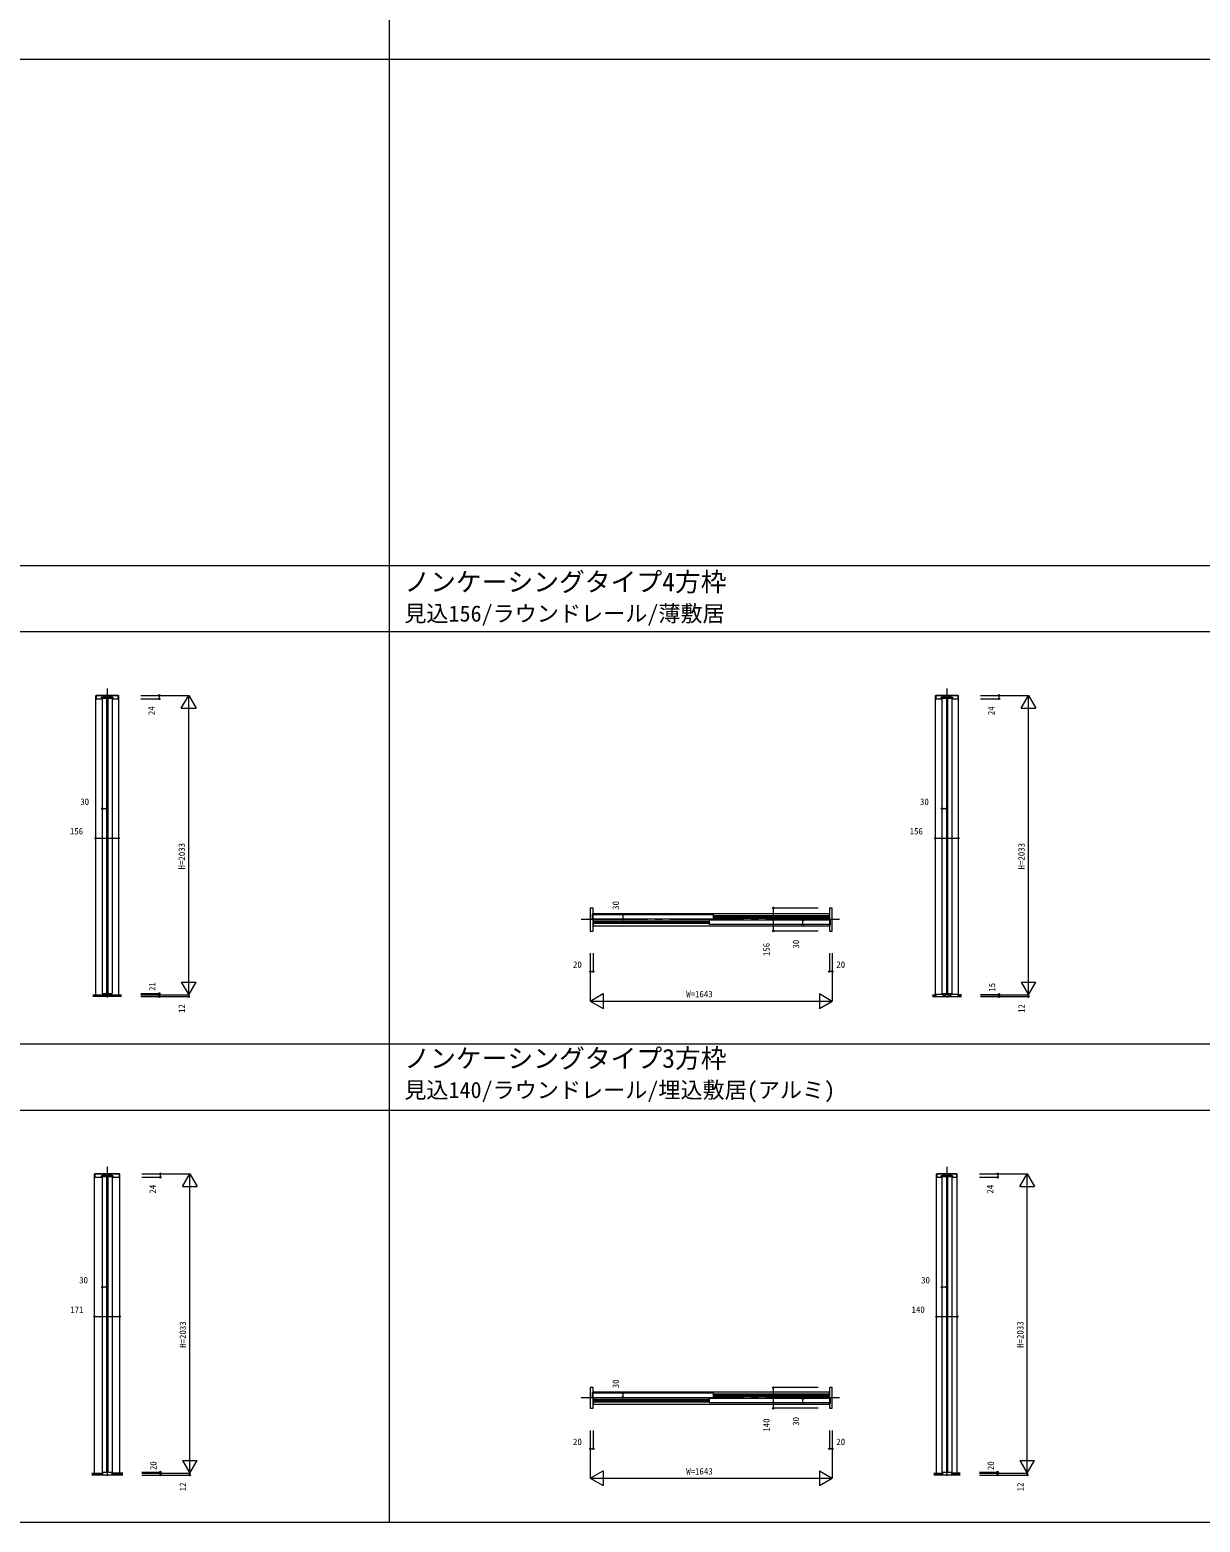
# Model space of a CAD drawing. Units: millimetres, scale not verified. Extents: x -14341 to 14341, y -10000 to 10000.
# Drawn here: x -5382 to 2562, y -10000 to 130 of the extents above; entities that cross this region are included whole.
import ezdxf
from ezdxf.enums import TextEntityAlignment as Align

# ---------------------------------------------------------------- set-up
doc = ezdxf.new("R2010")
doc.units = ezdxf.units.MM
doc.header["$LTSCALE"] = 50
doc.linetypes.add('USER1', pattern=[13, 10, -1, 1, -1])
doc.layers.add('0-0_0', color=7, linetype='Continuous')
for name, color, linetype, lineweight in [('0-1_YKK_F1', 7, 'Continuous', 18), ('0-4_YKK_N1', 2, 'Continuous', 18), ('0-5_YKK_B1', 4, 'Continuous', 18), ('0-6_YKK_Z1', 7, 'Continuous', 18)]:
    doc.layers.add(name, color=color, linetype=linetype, lineweight=lineweight)
doc.styles.add('ＭＳ ゴシック', font='')
doc.styles.get('ＭＳ ゴシック').set_extended_font_data('MS Gothic')

msp = doc.modelspace()

# ---------------------------------------------------------------- linework, layer by layer
at = {"layer": '0-1_YKK_F1'}
for p, q in [((-2940.51, -10000), (-2940.51, 9500)), ((-14340.51, -70), (14159.49, -70)), ((-14340.51, -3505), (14159.49, -3505)), ((-14340.51, -3955), (14159.49, -3955)), ((-14340.51, -6752.5), (14159.49, -6752.5)), ((-14340.51, -7202.5), (14159.49, -7202.5)), ((-14340.51, -10000), (14340.51, -10000))]:
    msp.add_line(p, q, dxfattribs=at)
at = {"layer": '0-4_YKK_N1'}
for p, q in [((-4629.26, -4387.5), (-4304.26, -4387.5)), ((-4629.26, -4411.5), (-4504.26, -4411.5)), ((-4504.26, -4387.5), (-4504.26, -4411.5)), ((-4354.26, -4474.1), (-4304.26, -4387.5)), ((-4304.26, -6420.5), (-4304.26, -4387.5)), ((-4304.26, -4387.5), (-4254.26, -4474.1)), ((1070.74, -4387.5), (1395.74, -4387.5)), ((1070.74, -4411.5), (1195.74, -4411.5)), ((1195.74, -4387.5), (1195.74, -4411.5)), ((1345.74, -4474.1), (1395.74, -4387.5)), ((1395.74, -6420.5), (1395.74, -4387.5)), ((1395.74, -4387.5), (1445.74, -4474.1)), ((-4354.26, -4474.1), (-4254.26, -4474.1)), ((1345.74, -4474.1), (1445.74, -4474.1)), ((-4861.26, -5156.88), (-4891.26, -5156.88)), ((838.74, -5156.88), (808.74, -5156.88)), ((-4935.26, -5356.88), (-4779.26, -5356.88)), ((764.74, -5356.88), (920.74, -5356.88)), ((-335.23, -5987.5), (-335.23, -5831.5)), ((-30.23, -5831.5), (-335.23, -5831.5)), ((-1358.23, -5875.5), (-1358.23, -5905.5)), ((-135.23, -5943.5), (-135.23, -5913.5)), ((-30.23, -5987.5), (-335.23, -5987.5)), ((-1578.23, -6137.5), (-1578.23, -6462.5)), ((-1558.23, -6137.5), (-1558.23, -6262.5)), ((44.77, -6137.5), (44.77, -6262.5)), ((64.77, -6137.5), (64.77, -6462.5)), ((-1578.23, -6262.5), (-1558.23, -6262.5)), ((64.77, -6262.5), (44.77, -6262.5)), ((-4354.26, -6333.9), (-4254.26, -6333.9)), ((-4354.26, -6333.9), (-4304.26, -6420.5)), ((-4304.26, -6420.5), (-4254.26, -6333.9)), ((1345.74, -6333.9), (1445.74, -6333.9)), ((1345.74, -6333.9), (1395.74, -6420.5)), ((1395.74, -6420.5), (1445.74, -6333.9)), ((-4629.26, -6411.5), (-4504.26, -6411.5)), ((-4629.26, -6420.5), (-4304.26, -6420.5)), ((-4629.26, -6432.5), (-4304.26, -6432.5)), ((-4504.26, -6411.5), (-4504.26, -6432.5)), ((-4304.26, -6420.5), (-4304.26, -6432.5)), ((-1578.23, -6462.5), (-1491.62, -6412.5)), ((-1578.23, -6462.5), (64.77, -6462.5)), ((-1578.23, -6462.5), (-1491.62, -6512.5)), ((-1491.62, -6412.5), (-1491.62, -6512.5)), ((-21.83, -6412.5), (-21.83, -6512.5)), ((-21.83, -6412.5), (64.77, -6462.5)), ((-21.83, -6512.5), (64.77, -6462.5)), ((1070.74, -6417.5), (1195.74, -6417.5)), ((1070.74, -6420.5), (1395.74, -6420.5)), ((1070.74, -6432.5), (1395.74, -6432.5)), ((1195.74, -6417.5), (1195.74, -6432.5)), ((1395.74, -6420.5), (1395.74, -6432.5)), ((-4621.76, -7635), (-4296.76, -7635)), ((-4621.76, -7659), (-4496.76, -7659)), ((-4496.76, -7635), (-4496.76, -7659)), ((-4346.76, -7721.6), (-4296.76, -7635)), ((-4296.76, -9668), (-4296.76, -7635)), ((-4296.76, -7635), (-4246.76, -7721.6)), ((1062.74, -7635), (1387.74, -7635)), ((1062.74, -7659), (1187.74, -7659)), ((1187.74, -7635), (1187.74, -7659)), ((1337.74, -7721.6), (1387.74, -7635)), ((1387.74, -9668), (1387.74, -7635)), ((1387.74, -7635), (1437.74, -7721.6)), ((-4346.76, -7721.6), (-4246.76, -7721.6)), ((1337.74, -7721.6), (1437.74, -7721.6)), ((-4861.26, -8404.38), (-4891.26, -8404.38)), ((838.74, -8404.38), (808.74, -8404.38)), ((-4942.76, -8604.38), (-4771.76, -8604.38)), ((772.74, -8604.38), (912.74, -8604.38)), ((-335.23, -9227), (-335.23, -9087)), ((-30.23, -9087), (-335.23, -9087)), ((-1358.23, -9123), (-1358.23, -9153)), ((-135.23, -9191), (-135.23, -9161)), ((-30.23, -9227), (-335.23, -9227)), ((-1578.23, -9377), (-1578.23, -9702)), ((-1558.23, -9377), (-1558.23, -9502)), ((44.77, -9377), (44.77, -9502)), ((64.77, -9377), (64.77, -9702)), ((-1578.23, -9502), (-1558.23, -9502)), ((64.77, -9502), (44.77, -9502)), ((-4346.76, -9581.4), (-4246.76, -9581.4)), ((-4346.76, -9581.4), (-4296.76, -9668)), ((-4296.76, -9668), (-4246.76, -9581.4)), ((1337.74, -9581.4), (1437.74, -9581.4)), ((1337.74, -9581.4), (1387.74, -9668)), ((1387.74, -9668), (1437.74, -9581.4)), ((-4621.76, -9660), (-4496.76, -9660)), ((-4621.76, -9668), (-4296.76, -9668)), ((-4621.76, -9680), (-4296.76, -9680)), ((-4496.76, -9660), (-4496.76, -9680)), ((-4296.76, -9668), (-4296.76, -9680)), ((-1578.23, -9702), (-1491.62, -9652)), ((-1578.23, -9702), (64.77, -9702)), ((-1578.23, -9702), (-1491.62, -9752)), ((-1491.62, -9652), (-1491.62, -9752)), ((-21.83, -9652), (-21.83, -9752)), ((-21.83, -9652), (64.77, -9702)), ((-21.83, -9752), (64.77, -9702)), ((1062.74, -9660), (1187.74, -9660)), ((1062.74, -9668), (1387.74, -9668)), ((1062.74, -9680), (1387.74, -9680)), ((1187.74, -9660), (1187.74, -9680)), ((1387.74, -9668), (1387.74, -9680))]:
    msp.add_line(p, q, dxfattribs=at)
for centre in [(-4504.26, -4387.5), (-4504.26, -4411.5), (1195.74, -4387.5), (1195.74, -4411.5), (-4891.26, -5156.88), (-4861.26, -5156.88), (808.74, -5156.88), (838.74, -5156.88), (-4935.26, -5356.88), (-4779.26, -5356.88), (764.74, -5356.88), (920.74, -5356.88), (-1358.23, -5875.5), (-335.23, -5831.5), (-1358.23, -5905.5), (-135.23, -5913.5), (-135.23, -5943.5), (-335.23, -5987.5), (-1578.23, -6262.5), (-1558.23, -6262.5), (44.77, -6262.5), (64.77, -6262.5), (-4504.26, -6411.5), (-4504.26, -6432.5), (-4304.26, -6432.5), (1195.74, -6417.5), (1195.74, -6432.5), (1395.74, -6432.5), (-4496.76, -7635), (-4496.76, -7659), (1187.74, -7635), (1187.74, -7659), (-4891.26, -8404.38), (-4861.26, -8404.38), (808.74, -8404.38), (838.74, -8404.38), (-4942.76, -8604.38), (-4771.76, -8604.38), (772.74, -8604.38), (912.74, -8604.38), (-335.23, -9087), (-1358.23, -9123), (-1358.23, -9153), (-135.23, -9161), (-135.23, -9191), (-335.23, -9227), (-1578.23, -9502), (-1558.23, -9502), (44.77, -9502), (64.77, -9502), (-4496.76, -9660), (-4496.76, -9680), (-4296.76, -9680), (1187.74, -9660), (1187.74, -9680), (1387.74, -9680)]:
    msp.add_circle(centre, 5, dxfattribs=at)
at = {"layer": '0-5_YKK_B1'}
for p, q in [((-4935.26, -4387.5), (-4779.26, -4387.5)), ((-4935.26, -6420.5), (-4935.26, -4387.5)), ((-4891.26, -4408.5), (-4891.26, -6411.5)), ((-4861.26, -4408.5), (-4891.26, -4408.5)), ((-4861.26, -4408.5), (-4861.26, -6411.5)), ((-4853.26, -4408.5), (-4853.26, -6411.5)), ((-4823.26, -4408.5), (-4853.26, -4408.5)), ((-4823.26, -4408.5), (-4823.26, -6411.5)), ((-4779.26, -6420.5), (-4779.26, -4387.5)), ((764.74, -4387.5), (920.74, -4387.5)), ((764.74, -6420.5), (764.74, -4387.5)), ((808.74, -4408.5), (808.74, -6412.3)), ((838.74, -4408.5), (808.74, -4408.5)), ((838.74, -4408.5), (838.74, -6412.3)), ((846.74, -4408.5), (846.74, -6412.3)), ((876.74, -4408.5), (846.74, -4408.5)), ((876.74, -4408.5), (876.74, -6412.3)), ((920.74, -6420.5), (920.74, -4387.5)), ((-1563.23, -5908.5), (-1563.23, -5872.5)), ((-1561.23, -5870.5), (-1559.23, -5870.5)), ((-1558.23, -5869.5), (-1558.23, -5833.5)), ((-1557.23, -5868), (43.77, -5868)), ((-1557.23, -5875.5), (-1557.23, -5868)), ((43.77, -5868), (43.77, -5913.5)), ((44.77, -5833.5), (44.77, -5907.5)), ((-1559.73, -5875.5), (-1561.73, -5877.5)), ((-1561.73, -5877.5), (-1561.73, -5903.5)), ((-1559.73, -5905.5), (-1561.73, -5903.5)), ((-1559.23, -5910.5), (-1561.23, -5910.5)), ((-1559.73, -5875.5), (-743.73, -5875.5)), ((-1559.73, -5905.5), (-743.73, -5905.5)), ((-1558.23, -5985.5), (-1558.23, -5911.5)), ((-1557.23, -5951), (-1557.23, -5905.5)), ((-771.73, -5920), (-1557.23, -5920)), ((-1557.23, -5922.6), (-771.73, -5922.6)), ((-1557.23, -5926.8), (-771.73, -5926.8)), ((-1557.23, -5930.2), (-771.73, -5930.2)), ((-1557.23, -5934.4), (-771.73, -5934.4)), ((-771.73, -5937), (-1557.23, -5937)), ((-1557.23, -5951), (43.77, -5951)), ((-771.73, -5915.5), (-769.73, -5913.5)), ((-771.73, -5915.5), (-771.73, -5941.5)), ((-769.73, -5943.5), (-771.73, -5941.5)), ((46.27, -5913.5), (-769.73, -5913.5)), ((46.27, -5943.5), (-769.73, -5943.5)), ((-743.73, -5875.5), (-741.73, -5877.5)), ((-741.73, -5903.5), (-743.73, -5905.5)), ((-741.73, -5903.5), (-741.73, -5877.5)), ((-741.73, -5882), (43.77, -5882)), ((43.77, -5884.6), (-741.73, -5884.6)), ((43.77, -5888.8), (-741.73, -5888.8)), ((43.77, -5892.2), (-741.73, -5892.2)), ((43.77, -5896.4), (-741.73, -5896.4)), ((-741.73, -5899), (43.77, -5899)), ((43.77, -5943.5), (43.77, -5951)), ((44.77, -5949.5), (44.77, -5985.5)), ((45.77, -5908.5), (47.77, -5908.5)), ((47.77, -5948.5), (45.77, -5948.5)), ((46.27, -5913.5), (48.27, -5915.5)), ((46.27, -5943.5), (48.27, -5941.5)), ((48.27, -5941.5), (48.27, -5915.5)), ((49.77, -5910.5), (49.77, -5946.5)), ((-4891.26, -6411.5), (-4861.26, -6411.5)), ((-4853.26, -6411.5), (-4823.26, -6411.5)), ((808.74, -6412.3), (838.74, -6412.3)), ((846.74, -6412.3), (876.74, -6412.3)), ((-4942.76, -7635), (-4771.76, -7635)), ((-4942.76, -9668), (-4942.76, -7635)), ((-4891.26, -7656), (-4891.26, -9660)), ((-4861.26, -7656), (-4891.26, -7656)), ((-4861.26, -7656), (-4861.26, -9660)), ((-4853.26, -7656), (-4853.26, -9660)), ((-4823.26, -7656), (-4853.26, -7656)), ((-4823.26, -7656), (-4823.26, -9660)), ((-4771.76, -9668), (-4771.76, -7635)), ((772.74, -7635), (912.74, -7635)), ((772.74, -9668), (772.74, -7635)), ((808.74, -7656), (808.74, -9660)), ((838.74, -7656), (808.74, -7656)), ((838.74, -7656), (838.74, -9660)), ((846.74, -7656), (846.74, -9660)), ((876.74, -7656), (846.74, -7656)), ((876.74, -7656), (876.74, -9660)), ((912.74, -9668), (912.74, -7635)), ((-1558.23, -9117), (-1558.23, -9089)), ((-1557.23, -9115.5), (43.77, -9115.5)), ((-1557.23, -9123), (-1557.23, -9115.5)), ((43.77, -9115.5), (43.77, -9161)), ((44.77, -9089), (44.77, -9155)), ((-1563.23, -9156), (-1563.23, -9120)), ((-1559.73, -9123), (-1561.73, -9125)), ((-1561.73, -9125), (-1561.73, -9151)), ((-1559.73, -9153), (-1561.73, -9151)), ((-1561.23, -9118), (-1559.23, -9118)), ((-1559.23, -9158), (-1561.23, -9158)), ((-1559.73, -9123), (-743.73, -9123)), ((-1559.73, -9153), (-743.73, -9153)), ((-1558.23, -9225), (-1558.23, -9159)), ((-1557.23, -9198.5), (-1557.23, -9153)), ((-771.73, -9167.5), (-1557.23, -9167.5)), ((-1557.23, -9170.1), (-771.73, -9170.1)), ((-1557.23, -9174.3), (-771.73, -9174.3)), ((-1557.23, -9177.7), (-771.73, -9177.7)), ((-1557.23, -9181.9), (-771.73, -9181.9)), ((-771.73, -9184.5), (-1557.23, -9184.5)), ((-1557.23, -9198.5), (43.77, -9198.5)), ((-771.73, -9163), (-769.73, -9161)), ((-771.73, -9163), (-771.73, -9189)), ((-769.73, -9191), (-771.73, -9189)), ((46.27, -9161), (-769.73, -9161)), ((46.27, -9191), (-769.73, -9191)), ((-743.73, -9123), (-741.73, -9125)), ((-741.73, -9151), (-743.73, -9153)), ((-741.73, -9151), (-741.73, -9125)), ((-741.73, -9129.5), (43.77, -9129.5)), ((43.77, -9132.1), (-741.73, -9132.1)), ((43.77, -9136.3), (-741.73, -9136.3)), ((43.77, -9139.7), (-741.73, -9139.7)), ((43.77, -9143.9), (-741.73, -9143.9)), ((-741.73, -9146.5), (43.77, -9146.5)), ((43.77, -9191), (43.77, -9198.5)), ((44.77, -9197), (44.77, -9225)), ((45.77, -9156), (47.77, -9156)), ((47.77, -9196), (45.77, -9196)), ((46.27, -9161), (48.27, -9163)), ((46.27, -9191), (48.27, -9189)), ((48.27, -9189), (48.27, -9163)), ((49.77, -9158), (49.77, -9194)), ((-4891.26, -9660), (-4861.26, -9660)), ((-4853.26, -9660), (-4823.26, -9660)), ((808.74, -9660), (838.74, -9660)), ((846.74, -9660), (876.74, -9660))]:
    msp.add_line(p, q, dxfattribs=at)
for points in [[(-4781.76, -4409.5), (-4781.76, -4387.5), (-4932.76, -4387.5), (-4932.76, -4409.5)], [(-4930.76, -4411.5), (-4896.46, -4411.5), (-4895.96, -4411), (-4895.96, -4402.3)], [(-4893.96, -4400.3), (-4885.76, -4400.3), (-4885.76, -4397.5), (-4866.76, -4397.5), (-4866.76, -4400.3), (-4847.76, -4400.3), (-4847.76, -4397.5), (-4828.76, -4397.5), (-4828.76, -4400.3), (-4820.56, -4400.3)], [(-4818.56, -4402.3), (-4818.56, -4411), (-4818.06, -4411.5), (-4783.76, -4411.5)], [(918.24, -4409.5), (918.24, -4387.5), (767.24, -4387.5), (767.24, -4409.5)], [(769.24, -4411.5), (803.54, -4411.5), (804.04, -4411), (804.04, -4402.3)], [(806.04, -4400.3), (814.24, -4400.3), (814.24, -4397.5), (833.24, -4397.5), (833.24, -4400.3), (852.24, -4400.3), (852.24, -4397.5), (871.24, -4397.5), (871.24, -4400.3), (879.44, -4400.3)], [(881.44, -4402.3), (881.44, -4411), (881.94, -4411.5), (916.24, -4411.5)], [(-1560.23, -5831.5), (-1578.23, -5831.5), (-1578.23, -5856.5), (-1578.23, -5962.5), (-1578.23, -5987.5), (-1560.23, -5987.5)], [(46.77, -5987.5), (64.77, -5987.5), (64.77, -5962.5), (64.77, -5856.5), (64.77, -5831.5), (46.77, -5831.5)], [(-4774.26, -7657), (-4774.26, -7635), (-4940.26, -7635), (-4940.26, -7657)], [(-4938.26, -7659), (-4896.46, -7659), (-4895.96, -7658.5), (-4895.96, -7649.8)], [(-4893.96, -7647.8), (-4885.76, -7647.8), (-4885.76, -7645), (-4866.76, -7645), (-4866.76, -7647.8), (-4847.76, -7647.8), (-4847.76, -7645), (-4828.76, -7645), (-4828.76, -7647.8), (-4820.56, -7647.8)], [(-4818.56, -7649.8), (-4818.56, -7658.5), (-4818.06, -7659), (-4776.26, -7659)], [(910.24, -7657), (910.24, -7635), (775.24, -7635), (775.24, -7657)], [(777.24, -7659), (803.54, -7659), (804.04, -7658.5), (804.04, -7649.8)], [(806.04, -7647.8), (814.24, -7647.8), (814.24, -7645), (833.24, -7645), (833.24, -7647.8), (852.24, -7647.8), (852.24, -7645), (871.24, -7645), (871.24, -7647.8), (879.44, -7647.8)], [(881.44, -7649.8), (881.44, -7658.5), (881.94, -7659), (908.24, -7659)], [(-1560.23, -9087), (-1578.23, -9087), (-1578.23, -9104), (-1578.23, -9202), (-1578.23, -9227), (-1560.23, -9227)], [(46.77, -9227), (64.77, -9227), (64.77, -9202), (64.77, -9104), (64.77, -9087), (46.77, -9087)]]:
    msp.add_lwpolyline(points, dxfattribs=at)
for centre, radius, start, end in [((-4930.76, -4409.5), 2, 180.00001, 270.00001), ((-4893.96, -4402.3), 2, 90, 180), ((-4820.56, -4402.3), 2, 0, 90), ((-4783.76, -4409.5), 2, 270, 0), ((769.24, -4409.5), 2, 180.00001, 270.00001), ((806.04, -4402.3), 2, 90, 180), ((879.44, -4402.3), 2, 0, 90), ((916.24, -4409.5), 2, 270, 0), ((-1561.23, -5872.5), 2, 90, 180), ((-1560.23, -5833.5), 2, 0, 90), ((-1559.23, -5869.5), 1, 270, 0), ((46.77, -5833.5), 2, 90, 180), ((-1561.23, -5908.5), 2, 180, 270), ((-1559.23, -5911.5), 1, 0, 90), ((45.77, -5907.5), 1, 180, 270), ((45.77, -5949.5), 1, 90, 180), ((47.77, -5910.5), 2, 0, 90), ((47.77, -5946.5), 2, 270, 0), ((-1560.23, -5985.5), 2, 270, 0), ((46.77, -5985.5), 2, 180, 270), ((-4938.26, -7657), 2, 180.00001, 270.00001), ((-4893.96, -7649.8), 2, 90, 180), ((-4820.56, -7649.8), 2, 0, 90), ((-4776.26, -7657), 2, 270, 0), ((777.24, -7657), 2, 180.00001, 270.00001), ((806.04, -7649.8), 2, 90, 180), ((879.44, -7649.8), 2, 0, 90), ((908.24, -7657), 2, 270, 0), ((-1560.23, -9089), 2, 0, 90), ((-1559.23, -9117), 1, 270, 0), ((46.77, -9089), 2, 90, 180), ((-1561.23, -9120), 2, 90, 180), ((-1561.23, -9156), 2, 180, 270), ((-1559.23, -9159), 1, 0, 90), ((45.77, -9155), 1, 180, 270), ((45.77, -9197), 1, 90, 180), ((47.77, -9158), 2, 0, 90), ((47.77, -9194), 2, 270, 0), ((-1560.23, -9225), 2, 270, 0), ((46.77, -9225), 2, 180, 270)]:
    msp.add_arc(centre, radius, start, end, dxfattribs=at)
at = {"layer": '0-6_YKK_Z1', "linetype": 'USER1'}
for p, q in [((-4857.26, -4340), (-4857.26, -6437.5)), ((842.74, -4340), (842.74, -6437.5)), ((112.91, -5909.5), (-1641, -5909.5)), ((-4857.26, -7587.5), (-4857.26, -9685)), ((842.74, -7587.5), (842.74, -9685)), ((112.91, -9157), (-1641, -9157))]:
    msp.add_line(p, q, dxfattribs=at)
at = {"layer": '0-6_YKK_Z1'}
for p, q in [((-4955.18, -6420.5), (-4759.34, -6420.5)), ((-4955.18, -6422.9), (-4759.34, -6422.9)), ((-4955.18, -6425.3), (-4759.34, -6425.3)), ((-4955.18, -6427.7), (-4759.34, -6427.7)), ((-4955.18, -6430.1), (-4759.34, -6430.1)), ((-4759.34, -6432.5), (-4955.18, -6432.5)), ((744.82, -6420.5), (767.24, -6420.5)), ((767.24, -6423.5), (744.82, -6423.5)), ((767.24, -6426.5), (744.82, -6426.5)), ((767.24, -6429.5), (744.82, -6429.5)), ((744.82, -6432.5), (940.66, -6432.5)), ((918.24, -6432.5), (918.24, -6419.5)), ((940.66, -6420.5), (918.24, -6420.5)), ((918.24, -6423.5), (940.66, -6423.5)), ((918.24, -6426.5), (940.66, -6426.5)), ((918.24, -6429.5), (940.66, -6429.5)), ((-4962.68, -9668), (-4888.26, -9668)), ((-4962.68, -9670.4), (-4888.26, -9670.4)), ((-4962.68, -9672.8), (-4888.26, -9672.8)), ((-4962.68, -9675.2), (-4888.26, -9675.2)), ((-4962.68, -9677.6), (-4888.26, -9677.6)), ((-4751.84, -9680), (-4962.68, -9680)), ((-4888.26, -9668), (-4888.26, -9680)), ((-4751.84, -9670.4), (-4826.26, -9670.4)), ((-4751.84, -9672.8), (-4826.26, -9672.8)), ((-4751.84, -9675.2), (-4826.26, -9675.2)), ((-4751.84, -9677.6), (-4826.26, -9677.6)), ((752.82, -9668), (811.74, -9668)), ((752.82, -9670.4), (811.74, -9670.4)), ((752.82, -9672.8), (811.74, -9672.8)), ((752.82, -9675.2), (811.74, -9675.2)), ((752.82, -9677.6), (811.74, -9677.6)), ((932.66, -9680), (752.82, -9680)), ((811.74, -9668), (811.74, -9680)), ((932.66, -9670.4), (873.74, -9670.4)), ((932.66, -9672.8), (873.74, -9672.8)), ((932.66, -9675.2), (873.74, -9675.2)), ((932.66, -9677.6), (873.74, -9677.6))]:
    msp.add_line(p, q, dxfattribs=at)
for points in [[(767.24, -6419.5), (767.24, -6432.5), (774.24, -6432.5), (911.24, -6432.5), (918.24, -6432.5)], [(916.24, -6417.5), (869.44, -6417.5), (868.94, -6418), (868.94, -6424.2), (868.94, -6425.3), (854.54, -6425.3), (854.54, -6424.2), (854.54, -6418), (854.04, -6417.5), (831.44, -6417.5), (830.94, -6418), (830.94, -6424.2), (830.94, -6425.3), (816.54, -6425.3), (816.54, -6424.2), (816.54, -6418), (816.04, -6417.5), (769.24, -6417.5)], [(-4751.84, -9668), (-4826.26, -9668), (-4826.26, -9680)], [(932.66, -9668), (873.74, -9668), (873.74, -9680)]]:
    msp.add_lwpolyline(points, dxfattribs=at)
for centre, start, end in [((769.24, -6419.5), 90, 180), ((916.24, -6419.5), 0, 90)]:
    msp.add_arc(centre, 2, start, end, dxfattribs=at)

# ---------------------------------------------------------------- texts
at = {"layer": '0-0_0', "style": 'ＭＳ ゴシック'}
for s, height, p in [('ノンケーシングタイプ4方枠', 128.3, (-2840.51, -3719.88)), ('見込156/ラウンドレール/薄敷居', 110, (-2840.51, -3919.93)), ('ノンケーシングタイプ3方枠', 128.3, (-2840.51, -6954.22)), ('見込140/ラウンドレール/埋込敷居(アルミ)', 110, (-2840.51, -7154.27))]:
    msp.add_text(s, height=height, dxfattribs=at).set_placement(p, align=Align.BOTTOM_LEFT)
at = {"layer": '0-4_YKK_N1', "color": 7, "style": 'ＭＳ ゴシック'}
for s, p in [('24', (-4521.13, -4522.03)), ('24', (1178.87, -4522.03)), ('H=2033', (-4316.26, -5569)), ('H=2033', (1383.74, -5569)), ('30', (-1370.23, -5843.63)), ('156', (-347.23, -6157.57)), ('30', (-147.23, -6106.25)), ('21', (-4516.26, -6394.35)), ('15', (1183.74, -6399.35)), ('12', (-4316.26, -6543.16)), ('12', (1383.74, -6543.16)), ('24', (-4513.63, -7769.53)), ('24', (1170.87, -7769.53)), ('H=2033', (-4308.76, -8816.5)), ('H=2033', (1375.74, -8816.5)), ('30', (-1370.23, -9091.13)), ('140', (-347.23, -9385.95)), ('30', (-147.23, -9345.75)), ('20', (-4508.76, -9646.85)), ('20', (1175.74, -9646.85)), ('12', (-4308.76, -9790.66)), ('12', (1375.74, -9790.66))]:
    msp.add_text(s, height=43.99, rotation=90, dxfattribs=at).set_placement(p, align=Align.BOTTOM_LEFT)
for s, p in [('30', (-5040.04, -5144.88)), ('30', (659.96, -5144.88)), ('156', (-5110.43, -5344.88)), ('156', (589.57, -5344.88)), ('20', (-1695.43, -6250.5)), ('20', (91.97, -6250.5)), ('W=1643', (-926.73, -6450.5)), ('30', (-5047.54, -8392.38)), ('30', (667.96, -8392.38)), ('171', (-5107.93, -8592.38)), ('140', (602.57, -8592.38)), ('20', (-1695.43, -9490)), ('20', (91.97, -9490)), ('W=1643', (-926.73, -9690))]:
    msp.add_text(s, height=43.99, dxfattribs=at).set_placement(p, align=Align.BOTTOM_LEFT)

doc.saveas('drawing.dxf')
